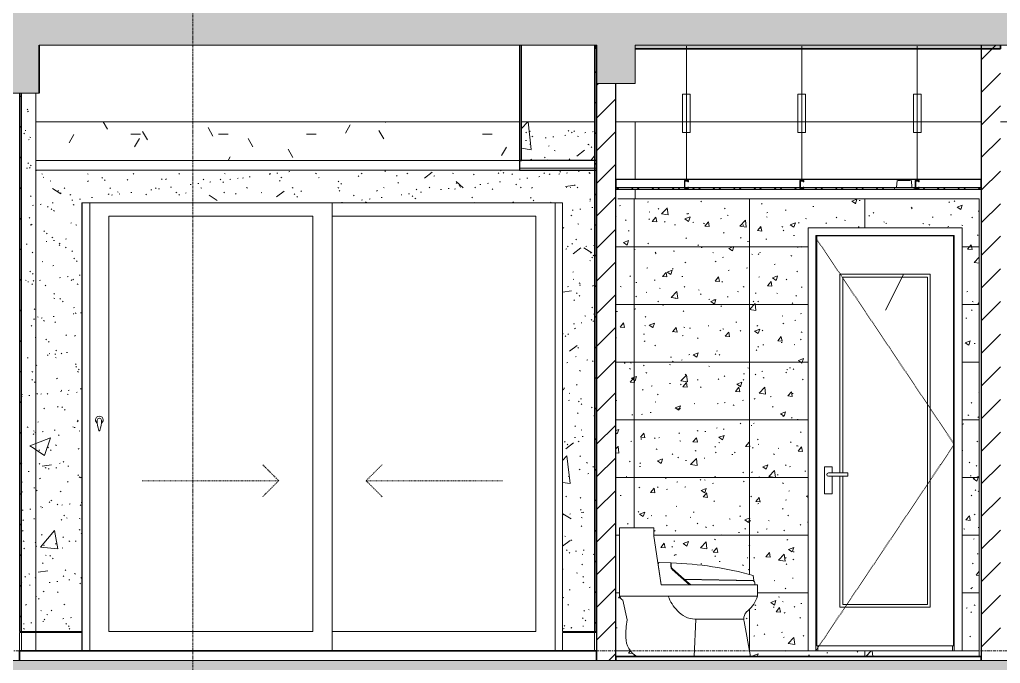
# Model space of a CAD drawing. Header units: millimetres. Extents: x -92143 to -2058, y -8802 to 35300.
# Drawn here: x -25437 to -20337, y 8934 to 12282 of the extents above; entities that cross this region are included whole.
import ezdxf

# ---------------------------------------------------------------- set-up
doc = ezdxf.new("R2010")
doc.units = ezdxf.units.MM
for name, pattern in [('Centre', [31.75, 6.35, -4.7625, 15.875, -4.7625]), ('Dash', [6.35, 3.175, -3.175]), ('Grid Line', [22.225, 12.7, -3.175, 3.175, -3.175])]:
    doc.linetypes.add(name, pattern=pattern)
for name, color, linetype, lineweight in [('0-1', 7, 'Continuous', 5), ('A-CLNG', 13, 'Continuous', 9), ('A-CLNG-1', 250, 'Continuous', 25), ('A-CLNG-2', 7, 'Continuous', 9), ('A-CLNG-PATT-1', 9, 'Continuous', 9), ('A-CLNG-PATT-3', 254, 'Continuous', 18), ('A-DETL-GENF', 92, 'Continuous', 9), ('A-DETL-GENF-1', 7, 'Continuous', 9), ('A-DETL-GENF-HDLN-1', 7, 'Dash', 9), ('A-DETL-GENF-HDLN-2', 1, 'Continuous', 9), ('A-DETL-THIN', 151, 'Continuous', 9), ('A-DOOR', 31, 'Continuous', 9), ('A-DOOR-1', 7, 'Continuous', 9), ('A-DOOR-FRAM', 31, 'Continuous', 9), ('A-DOOR-GLAZ', 31, 'Continuous', 9), ('A-DOOR-HDLN', 31, 'Dash', 18), ('A-FLOR-1', 10, 'Continuous', 35), ('A-FLOR-HRAL', 11, 'Continuous', 9), ('A-FLOR-HRAL-1', 253, 'Continuous', 18), ('A-FLOR-HRAL-2', 9, 'Continuous', 9), ('A-FLOR-LEVL-2', 51, 'Centre', 9), ('A-FLOR-PATT-1', 7, 'Continuous', 9), ('A-WALL-2', 250, 'Continuous', 25), ('A-WALL-PATT-1', 7, 'Continuous', 9), ('A-WALL-PATT-2', 9, 'Continuous', 9), ('E-LITE-EQPM', 33, 'Continuous', 9), ('E-LITE-EQPM-1', 7, 'Continuous', 9), ('I-WALL-1', 250, 'Continuous', 25), ('I-WALL-2', 7, 'Continuous', 9), ('P-SANR-FIXT', 6, 'Continuous', 9), ('P-SANR-FIXT-1', 7, 'Continuous', 9), ('S-BEAM-1', 12, 'Continuous', 5), ('S-BEAM-2', 7, 'Continuous', 9), ('S-BEAM-3', 10, 'Continuous', 35), ('S-COLS-1', 7, 'Continuous', 9), ('S-GRID-1', 1, 'Grid Line', 9)]:
    doc.layers.add(name, color=color, linetype=linetype, lineweight=lineweight)
pattern_1 = [(45, (-51987.05, 14125), (-84.8528, 84.8528), [])]
pattern_2 = [(45, (-51987.05, 14125), (-79.5495, 79.5495), [])]
pattern_3 = [(50, (-51987.05, 14125), (1093.104, -95.634), [114.3, -1257.3]), (355, (-51987, 14125), (-211.457, 1146.34), [91.44, -1005.84]), (100.451, (-51896, 14117), (881.656, 1050.7), [97.14, -1068.54]), (46.184, (-51987, 14429.8), (1626.475, -252.257), [171.45, -1885.95]), (96.636, (-51851.5, 14408.8), (1424.42, 1484.565), [145.71, -1602.81]), (351.184, (-51987, 14429.8), (1424.43, 1484.55), [137.16, -1508.76]), (21, (-51834.65, 14353.6), (909.686, -613.59), [114.3, -1257.3]), (326, (-51834.7, 14353.6), (370.812, 1105.13), [91.44, -1005.84]), (71.451, (-51758.8, 14302.5), (1280.503, 491.528), [97.14, -1068.54]), (37.5, (-51987.05, 14125), (18.5313, 507.3303), [50.292, -943.356, 50.292, -970.788, -1009.65]), (37.5, (-51987.05, 14125), (18.5313, 507.3303), [-2014.728, 50.292, -959.358]), (7.5, (-51987.05, 14125), (400.918, 601.084), [50.292, -531.876, 50.292, -920.496, -384.81]), (7.5, (-51987.05, 14125), (400.918, 601.084), [-1552.956, 50.292, -334.518]), (327.5, (-52326.9, 14125), (813.545, -34.3737), [50.292, -330.708, 50.292, -1138.428, -1577.34]), (327.5, (-52326.9, 14125), (813.545, -34.3737), [-1569.72, 50.292, -1527.048]), (317.5, (-52479.3, 14125), (888.775, 152.56), [50.292, -445.008, 50.292, -739.14, -1120.14]), (317.5, (-52479.3, 14125), (888.775, 152.56), [-1284.732, 50.292, -1069.848])]
pattern_4 = [(37.5, (-51987.05, 14125), (-4.79953, 146.8239), [5.029, -110.795, 5.029, -124.511, -123.825]), (37.5, (-51987.05, 14125), (-4.79953, 146.8239), [-245.364, 5.029, -118.796]), (7.5, (-51987.05, 14125), (134.8574, 215.0472), [5.029, -57.455, 5.029, -99.365, -40.005]), (7.5, (-51987.05, 14125), (134.8574, 215.0472), [-166.878, 5.029, -34.976]), (327.5, (-52080.78, 14125), (237.29776, 0.4316), [5.029, -33.071, 5.029, -132.131, -179.07]), (327.5, (-52080.78, 14125), (237.29776, 0.4316), [-175.26, 5.029, -174.041]), (317.5, (-52080.78, 14125), (229.067, 66.8792), [5.029, -14.021, 5.029, -84.887, -102.87]), (317.5, (-52080.78, 14125), (229.067, 66.8792), [-108.966, 5.029, -97.841])]
pattern_5 = [(63.435, (-51796.6, 14220.2), (-766.75, 2300.24), [952.5, -571.5, 952.5, -571.5, -1211.71]), (63.435, (-51796.6, 14220.2), (-766.75, 2300.24), [-3048, 381, -830.71]), (63.435, (-51844.2, 14267.9), (-766.75, 2300.24), [762, -952.5, 571.5, -571.5, -1402.21]), (63.435, (-51844.2, 14267.9), (-766.75, 2300.24), [-2857.5, 666.75, -735.46]), (63.435, (-51844.2, 14410.8), (-766.75, 2300.24), [571.5, -1143, 381, -571.5, -1592.71]), (63.435, (-51844.2, 14410.8), (-766.75, 2300.24), [-2667, 857.25, -735.46]), (63.435, (-51701.3, 14267.9), (-766.75, 2300.24), [571.5, -1143, 476.25, -2068.96]), (63.435, (-51558.4, 14410.8), (-766.75, 2300.24), [285.75, -1428.75, 190.5, -2354.71]), (63.435, (-51796.6, 14648.9), (-766.75, 2300.24), [190.5, -1428.75, 190.5, -762, -1687.96]), (63.435, (-51796.6, 14648.9), (-766.75, 2300.24), [-2571.75, 476.25, -1211.71]), (63.435, (-50939.3, 14506), (-766.75, 2300.24), [952.5, -1428.75, 1143, -754.51]), (63.435, (-50939.3, 14363.1), (-766.75, 2300.24), [1333.5, -952.5, 1428.75, -564.01]), (63.435, (-50844, 14410.8), (-766.75, 2300.24), [1524, -762, 1143, -830.71]), (63.435, (-50701.2, 14553.6), (-766.75, 2300.24), [952.5, -1333.5, 762, -1211.71]), (63.435, (-50844, 14839.4), (-766.75, 2300.24), [476.25, -1905, 571.5, -1306.96]), (63.435, (-50558.3, 14696.5), (-766.75, 2300.24), [381, -1905, 381, -1592.71])]

# ---------------------------------------------------------------- blocks, each defined once
blk = doc.blocks.new('NCV_TKTC_KET CAU_rvt-1-TKCS_MẶT CẮT E')
at = {"layer": 'A-FLOR-PATT-1'}
h = blk.add_hatch(color=256, dxfattribs=at)
h.paths.add_polyline_path([(-48635.6, 12130), (-48635.6, 12150), (-50536.9, 12150), (-50536.9, 12130), (-48844.9, 12130)])
h.paths.add_polyline_path([(-73236.9, 12130), (-73236.9, 12150), (-75336.9, 12150), (-75336.9, 12130), (-73352.2, 12130)])
h.paths.add_polyline_path([(-20336.9, 12130), (-20336.9, 12150), (-22235.3, 12150), (-22235.3, 12130), (-20484.2, 12130)])
h.paths.add_polyline_path([(-66936.9, 12130), (-65032.3, 12130), (-65032.3, 12150), (-66936.9, 12150)])
h.paths.add_polyline_path([(-22435.3, 12130), (-22435.3, 12150), (-22438.4, 12150), (-22438.4, 12130)])
h.paths.add_polyline_path([(-28536.9, 12130), (-28536.9, 12150), (-30435.3, 12150), (-30435.3, 12130), (-28807.5, 12130)])
h.paths.add_polyline_path([(-58736.9, 12130), (-56833.3, 12130), (-56833.3, 12150), (-58736.9, 12150)])
h.paths.add_polyline_path([(-30635.3, 12130), (-30635.3, 12150), (-30638.4, 12150), (-30638.4, 12130)])
h.paths.add_polyline_path([(-40434.4, 12130), (-40434.4, 12150), (-42336.9, 12150), (-42336.9, 12130), (-40521.7, 12130)])
h.paths.add_polyline_path([(-48435.6, 12130), (-48433.3, 12130), (-48433.3, 12150), (-48435.6, 12150)])
at = {"layer": 'S-BEAM-1'}
blk.add_hatch(color=256, dxfattribs=at).paths.add_polyline_path([(-25335.7, 11900), (-25335.3, 11900), (-25335.7, 12065)])
at = {"layer": 'A-FLOR-1'}
for p, q in [((-22438.4, 12150), (-22438.4, 12130)), ((-20336.9, 12130), (-20336.9, 12150)), ((-22438.4, 12130), (-22435.3, 12130)), ((-22235.3, 12130), (-20336.9, 12130))]:
    blk.add_line(p, q, dxfattribs=at)
at = {"layer": 'S-BEAM-2'}
for p, q in [((-22836.9, 11750), (-25351.9, 11750)), ((-22446.9, 11750), (-22826.9, 11750)), ((-20436.9, 11750), (-22336.9, 11750)), ((-19136.9, 11750), (-20336.9, 11750))]:
    blk.add_line(p, q, dxfattribs=at)
at = {"layer": 'S-BEAM-3'}
for p, q in [((-25335.3, 11900), (-25335.3, 12150)), ((-22436.9, 12150), (-22436.9, 11950))]:
    blk.add_line(p, q, dxfattribs=at)
blk = doc.blocks.new('DOOR_CW_01 CANH MO-PANEL KINH - DIG_02-800x2200-CỬA NHÔM KÍNH-V171-TKCS_MẶT CẮT E')
at = {"layer": 'A-DETL-GENF-HDLN-2'}
h = blk.add_hatch(dxfattribs=at)
h.set_pattern_fill('FP_34', color=256, style=0, pattern_type=2)
h.set_pattern_definition(pattern_5)
h.paths.add_polyline_path([(-21171.5, 9226), (-20701.5, 9226), (-20701.5, 10958), (-21171.5, 10958), (-21171.5, 9924.5), (-21156.5, 9924.5), (-21156.5, 10943), (-20716.5, 10943), (-20716.5, 9241), (-21156.5, 9241), (-21156.5, 9907.5), (-21171.5, 9907.5), (-21171.5, 9241)])
h = blk.add_hatch(dxfattribs=at)
h.set_pattern_fill('FP_34', color=256, style=0, pattern_type=2)
h.set_pattern_definition(pattern_5)
h.paths.add_polyline_path([(-21100.8, 9241), (-20716.5, 9241), (-20716.5, 10943), (-21156.5, 10943), (-21156.5, 9924.5), (-21130.7, 9924.5), (-21130.7, 9907.5), (-21156.5, 9907.5), (-21156.5, 9241)])
at = {"layer": 'A-DETL-GENF-HDLN-1'}
for p, q in [((-20576.5, 10073.5), (-21296.5, 11147)), ((-21296.5, 9000), (-20576.5, 10073.5))]:
    blk.add_line(p, q, dxfattribs=at)
at = {"layer": 'A-DOOR-1'}
for p, q in [((-21296.5, 11160), (-21296.5, 9000)), ((-21296.5, 11160), (-20576.5, 11160)), ((-20581.5, 11158), (-21291.5, 11158)), ((-21291.5, 11158), (-21291.5, 9026)), ((-20581.5, 9026), (-20581.5, 11158)), ((-20576.5, 9000), (-20576.5, 11160)), ((-21171.5, 9924.5), (-21171.5, 10958)), ((-21171.5, 10958), (-20701.5, 10958)), ((-21156.5, 10943), (-21156.5, 9924.5)), ((-20716.5, 10943), (-21156.5, 10943)), ((-20716.5, 9241), (-20716.5, 10943)), ((-20701.5, 10958), (-20701.5, 9226)), ((-21211.8, 9956), (-21251.3, 9956)), ((-21251.3, 9956), (-21251.3, 9816)), ((-21211.8, 9924.5), (-21211.8, 9956)), ((-21156.5, 9924.5), (-21231.5, 9924.5)), ((-21156.5, 9907.5), (-21231.5, 9907.5)), ((-21211.8, 9816), (-21211.8, 9907.5)), ((-21171.5, 9226), (-21171.5, 9907.5)), ((-21156.5, 9924.5), (-21130.7, 9924.5)), ((-21156.5, 9907.5), (-21156.5, 9241)), ((-21130.7, 9907.5), (-21156.5, 9907.5)), ((-21130.7, 9924.5), (-21130.7, 9907.5)), ((-21251.3, 9816), (-21211.8, 9816)), ((-21156.5, 9241), (-20716.5, 9241)), ((-20701.5, 9226), (-21171.5, 9226)), ((-21291.5, 9026), (-20581.5, 9026)), ((-21286.5, 9026), (-21286.5, 9000)), ((-20586.5, 9026), (-20586.5, 9000))]:
    blk.add_line(p, q, dxfattribs=at)
for start, end in [(90, 180), (180, 270)]:
    blk.add_arc((-21231.5, 9916), 8.5, start, end, dxfattribs=at)
blk = doc.blocks.new('TOILET - TOILET-400871-TKCS_MẶT CẮT E')
at = {"layer": 'P-SANR-FIXT-1'}
for p, q in [((-30517.2, 6238.8), (-30338.3, 6238.8)), ((-30517.2, 5884.5), (-30517.2, 6238.8)), ((-30338.3, 6238.8), (-30338.3, 6196.1)), ((-30338.3, 6196.1), (-30301.7, 5942.7)), ((-30317.1, 6048.9), (-30313.7, 6058.1)), ((-30301.7, 5942.7), (-30317.1, 6048.9)), ((-30311.6, 6059.4), (-30250.9, 6057.8)), ((-30248.1, 6040.7), (-30248.1, 6057.1)), ((-30181.1, 5971.6), (-30244.4, 6027.8)), ((-30243, 6022.1), (-30153.7, 5942.7)), ((-29819.2, 5965.3), (-30181.1, 5971.6)), ((-30179, 5970), (-29819.9, 5963.7)), ((-30147, 5942.7), (-30179, 5970)), ((-29822.8, 5991.3), (-29819.2, 5965.3)), ((-30153.7, 5942.7), (-30301.7, 5942.7)), ((-30301.7, 5942.7), (-29800.4, 5942.7)), ((-29813.5, 5942.7), (-30147, 5942.7)), ((-29813.5, 5950.7), (-29813.5, 5942.7)), ((-29800.4, 5942.7), (-29800.4, 5884.5)), ((-30514.1, 5884.5), (-30517.2, 5884.5)), ((-29800.4, 5884.5), (-30517.2, 5884.5)), ((-30477.9, 5760.8), (-30499.7, 5863.3)), ((-30130, 5570), (-30119.8, 5764.9)), ((-30125, 5764.9), (-29871.4, 5764.9)), ((-29869.9, 5751.5), (-29836, 5570))]:
    blk.add_line(p, q, dxfattribs=at)
for centre, radius, start, end in [((-30311.7, 6057.2), 2.2, 88.5161, 155.4839), ((-29006, 6068.4), 1244.9, 180.4858, 181.4436), ((-30226.7, 6039.8), 24, 186.6549, 227.3451), ((-30310.2, 4249.5), 1808.7, 74.3662, 88.0305), ((-30223.8, 6040.7), 24.3, 180, 212), ((-29845.4, 5943), 32.8, 13.4486, 39.0703), ((-30495.4, 5881.7), 18.9, 171.5586, 257), ((-30070.1, 5954.4), 206.2, 199.8317, 225.1361), ((-29944.9, 5924.8), 150, 309.0587, 344.4161), ((-30125, 5881.3), 116.3, 218.8786, 270), ((-29814.7, 5764.2), 56.7, 129.0587, 192.9413), ((-29921.6, 5674.2), 563, 171.1596, 180.5723), ((-30367.9, 5669.8), 116.7, 180.5723, 239.3773)]:
    blk.add_arc(centre, radius, start, end, dxfattribs=at)
blk = doc.blocks.new('LIC_10-ĐÈN LED DOWNLIGHT ÂM TRẦN_ P_6W_ ÁNH SÁNG 4000K - LIC_10-ĐÈN LED DOWNLIGHT ÂM TRẦN_ P_6W_ ÁNH SÁNG 4000K-V4-TKCS_MẶT CẮT E')
at = {"layer": 'E-LITE-EQPM-1'}
for p, q in [((-20887.9, 8009), (-20887.9, 8000)), ((-20791, 8009), (-20882.9, 8009)), ((-20874.4, 8045), (-20877, 8009)), ((-20804.4, 8045), (-20869.4, 8045)), ((-20796.9, 8009), (-20799.4, 8045)), ((-20785.9, 8000), (-20785.9, 8009)), ((-20896.9, 8000), (-20896.9, 7998)), ((-20896.9, 7998), (-20891, 7998)), ((-20776.9, 7998), (-20896.9, 7998)), ((-20893.4, 8000), (-20895.8, 8000)), ((-20876.1, 8000), (-20893.3, 8000)), ((-20782.9, 8000), (-20891, 8000)), ((-20882, 8000), (-20885.5, 8000)), ((-20881.9, 8002), (-20881.9, 8000)), ((-20878.6, 8000), (-20881.1, 8000)), ((-20800.3, 8000), (-20873.6, 8000)), ((-20853.3, 8000), (-20860.6, 8000)), ((-20813.3, 8000), (-20820.5, 8000)), ((-20780.5, 8000), (-20797.7, 8000)), ((-20792.7, 8000), (-20795.3, 8000)), ((-20791.9, 8000), (-20791.9, 8002)), ((-20788.4, 8000), (-20791.6, 8000)), ((-20782.9, 7998), (-20776.9, 7998)), ((-20778.1, 8000), (-20780.5, 8000)), ((-20776.9, 7998), (-20776.9, 8000))]:
    blk.add_line(p, q, dxfattribs=at)
blk = doc.blocks.new('Railing - Railing-915909-TKCS_MẶT CẮT E')
at = {"layer": 'A-FLOR-HRAL-1'}
for p, q in [((-25426.9, 5695), (-25436.9, 5695)), ((-25436.9, 5695), (-25436.9, 5600)), ((-25426.9, 5600), (-25426.9, 5695)), ((-25436.9, 5600), (-25426.9, 5600))]:
    blk.add_line(p, q, dxfattribs=at)
at = {"layer": 'A-FLOR-HRAL-2'}
for p, q in [((-25426.9, 5695), (-25351.9, 5695)), ((-25351.9, 5695), (-25113.5, 5695)), ((-25351.9, 5695), (-25351.9, 5600)), ((-25113.5, 5695), (-25113.5, 5600))]:
    blk.add_line(p, q, dxfattribs=at)
blk = doc.blocks.new('Railing - Railing-915901-TKCS_MẶT CẮT E')
at = {"layer": 'A-FLOR-HRAL-1'}
for p, q in [((-22436.9, 5695), (-22446.9, 5695)), ((-22446.9, 5695), (-22446.9, 5600)), ((-22436.9, 5600), (-22436.9, 5695)), ((-22446.9, 5600), (-22436.9, 5600))]:
    blk.add_line(p, q, dxfattribs=at)
blk = doc.blocks.new('Railing - Railing-915903-TKCS_MẶT CẮT E')
at = {"layer": 'A-FLOR-HRAL-2'}
for p, q in [((-22613.5, 5600), (-22613.5, 5695)), ((-22613.5, 5695), (-22446.9, 5695))]:
    blk.add_line(p, q, dxfattribs=at)
blk = doc.blocks.new('CL_01-VÁCH DỰNG THẠCH CAO CĂN HỘ LOẠI 1-5D12 - CL_01-VÁCH DỰNG THẠCH CAO CĂN HỘ LOẠI 1A-5-V181-TKCS_MẶT CẮT E')
at = {"layer": 'A-CLNG-PATT-3'}
h = blk.add_hatch(dxfattribs=at)
h.set_pattern_fill('FP_2', color=256, style=0, pattern_type=2)
h.set_pattern_definition([(0, (-51987.05, 14125), (609.6, 152.4), [50.292, -406.908, 50.292, -406.908, -2438.4]), (0, (-51987.05, 14125), (609.6, 152.4), [-914.4, 50.292, -864.108, 50.292, -406.908, -1066.8]), (0, (-51987.05, 14125), (609.6, 152.4), [-2286, 50.292, -254.508, 50.292, -711.708]), (120, (-51758.45, 14201.2), (-436.7823, 451.7291), [50.292, -406.908, 50.292, -2845.308]), (120, (-51758.45, 14201.2), (-436.7823, 451.7291), [-507.492, -406.908, 50.292, -864.108, -1524]), (120, (-51758.45, 14201.2), (-436.7823, 451.7291), [-1828.8, 50.292, -406.908, 50.292, -1016.508]), (120, (-51758.45, 14201.2), (-436.7823, 451.7291), [-2336.292, -254.508, 50.292, -711.708]), (240, (-51682.25, 14506), (-172.8177, -604.1291), [50.292, -406.908, 50.292, -406.908, -2438.4]), (240, (-51682.25, 14506), (-172.8177, -604.1291), [-914.4, 50.292, -864.108, 50.292, -406.908, -1066.8]), (240, (-51682.25, 14506), (-172.8177, -604.1291), [-2286, 50.292, -254.508, 50.292, -711.708])])
h.paths.add_polyline_path([(-22836.9, 11550), (-22836.9, 11750), (-25351.9, 11750), (-25351.9, 11550), (-22950.4, 11550)])
at = {"layer": 'A-CLNG-1'}
for p, q in [((-22836.9, 12150), (-22836.9, 11550)), ((-22826.9, 11550), (-22826.9, 12150)), ((-22836.9, 11550), (-22826.9, 11550))]:
    blk.add_line(p, q, dxfattribs=at)
at = {"layer": 'A-CLNG-2'}
blk.add_line((-22836.9, 11550), (-25351.9, 11550), dxfattribs=at)
blk = doc.blocks.new('NCV_TKTC_TANG 3 - 4_rvt-2-TKCS_MẶT CẮT E')
at = {"layer": 'A-CLNG-PATT-1'}
h = blk.add_hatch(dxfattribs=at)
h.set_pattern_fill('FP_4', color=256, style=0, pattern_type=2)
h.set_pattern_definition([(45, (-51987.05, 14125), (-53.033, 53.033), []), (135, (-51987.05, 14125), (-53.033, -53.033), [])])
h.paths.add_polyline_path([(-20484.2, 11400), (-20436.9, 11400), (-20436.9, 11410), (-20759.4, 11409), (-20759.4, 11405), (-20779.4, 11405), (-20779.4, 11410), (-20790.5, 11409), (-20790.5, 11400), (-20759.4, 11400)])
h.paths.add_polyline_path([(-22336.9, 11400), (-20883.4, 11400), (-20882.9, 11409), (-21359.4, 11407.5), (-21359.4, 11405), (-21379.4, 11405), (-21379.4, 11410), (-21959.4, 11410), (-21959.4, 11405), (-21979.4, 11405), (-21979.4, 11410), (-22336.9, 11410)])
h.paths.add_polyline_path([(-21376.9, 11407.5), (-21361.9, 11407.5), (-21361.9, 11410), (-21376.9, 11410)])
h.paths.add_polyline_path([(-20761.9, 11407.5), (-20761.9, 11410), (-20776.9, 11409), (-20776.9, 11407.5)])
h.paths.add_polyline_path([(-21976.9, 11407.5), (-21961.9, 11407.5), (-21961.9, 11410), (-21976.9, 11410)])
at = {"layer": 'A-WALL-PATT-1'}
h = blk.add_hatch(dxfattribs=at)
h.set_pattern_fill('FP_5', color=256, style=0, pattern_type=2)
h.set_pattern_definition(pattern_2)
h.paths.add_polyline_path([(-22446.9, 9100), (-22436.9, 9100), (-22436.9, 12150), (-22446.9, 12150), (-22446.9, 9630.1)])
h = blk.add_hatch(dxfattribs=at)
h.set_pattern_fill('FP_5', color=256, style=0, pattern_type=2)
h.set_pattern_definition(pattern_2)
h.paths.add_polyline_path([(-25436.9, 9100), (-25426.9, 9100), (-25426.9, 11900), (-25436.9, 11900), (-25436.9, 9630.1)])
at = {"layer": 'A-WALL-PATT-2'}
h = blk.add_hatch(dxfattribs=at)
h.set_pattern_fill('FP_1', color=256, style=0, pattern_type=2)
h.set_pattern_definition(pattern_1)
h.paths.add_polyline_path([(-20436.9, 8950), (-20336.9, 8950), (-20336.9, 12150), (-20436.9, 12150), (-20436.9, 9021.3)])
h = blk.add_hatch(dxfattribs=at)
h.set_pattern_fill('FP_1', color=256, style=0, pattern_type=2)
h.set_pattern_definition(pattern_1)
h.paths.add_polyline_path([(-22435.3, 8950), (-22336.9, 8950), (-22336.9, 11950), (-22435.3, 11950), (-22436.9, 8950)])
h = blk.add_hatch(dxfattribs=at)
h.set_pattern_fill('FP_7', color=256, style=0, pattern_type=2)
h.set_pattern_definition(pattern_3)
h.paths.add_polyline_path([(-25416.5, 9100), (-25361.9, 9100), (-25361.9, 11900), (-25426.9, 11900), (-25426.9, 9100)])
h = blk.add_hatch(dxfattribs=at)
h.set_pattern_fill('FP_6', color=256, style=0, pattern_type=2)
h.set_pattern_definition(pattern_4)
h.paths.add_polyline_path([(-25416.5, 9100), (-25361.9, 9100), (-25361.9, 11900), (-25426.9, 11900), (-25426.9, 9100)])
h = blk.add_hatch(dxfattribs=at)
h.set_pattern_fill('FP_7', color=256, style=0, pattern_type=2)
h.set_pattern_definition(pattern_3)
h.paths.add_polyline_path([(-25351.9, 9100), (-25351.9, 11900), (-25361.9, 11900), (-25361.9, 9100)])
h = blk.add_hatch(dxfattribs=at)
h.set_pattern_fill('FP_6', color=256, style=0, pattern_type=2)
h.set_pattern_definition(pattern_4)
h.paths.add_polyline_path([(-25351.9, 9100), (-25351.9, 11900), (-25361.9, 11900), (-25361.9, 9100)])
h = blk.add_hatch(dxfattribs=at)
h.set_pattern_fill('FP_7', color=256, style=0, pattern_type=2)
h.set_pattern_definition(pattern_3)
h.paths.add_polyline_path([(-25113.5, 9100), (-25113.5, 11330), (-22613.5, 11330), (-22613.5, 9100), (-22446.9, 9100), (-22446.9, 11500), (-25351.9, 11500), (-25351.9, 9100)])
h.paths.add_polyline_path([(-22826.9, 11550), (-22446.9, 11550), (-22446.9, 11750), (-22826.9, 11750)])
h = blk.add_hatch(dxfattribs=at)
h.set_pattern_fill('FP_6', color=256, style=0, pattern_type=2)
h.set_pattern_definition(pattern_4)
h.paths.add_polyline_path([(-25113.5, 9100), (-25113.5, 11330), (-22613.5, 11330), (-22613.5, 9100), (-22446.9, 9100), (-22446.9, 11500), (-25351.9, 11500), (-25351.9, 9100)])
h.paths.add_polyline_path([(-22826.9, 11550), (-22446.9, 11550), (-22446.9, 11750), (-22826.9, 11750)])
h = blk.add_hatch(dxfattribs=at)
h.set_pattern_fill('FP_10', color=256, style=0, pattern_type=2)
h.set_pattern_definition([(50, (-51987.05, 14125), (273.276, -23.909), [28.575, -314.325]), (355, (-51987.05, 14125), (-52.8646, 286.585), [22.86, -251.46]), (100.451, (-51964.28, 14123), (220.4138, 262.6745), [24.285, -267.135]), (46.184, (-51987.05, 14201.2), (406.6187, -63.0646), [42.863, -471.488]), (96.636, (-51953.17, 14195.94), (356.104, 371.1414), [36.428, -400.703]), (351.184, (-51987.05, 14201.2), (356.1075, 371.138), [34.29, -377.19]), (21, (-51948.95, 14182.15), (227.4212, -153.3982), [28.575, -314.325]), (326, (-51948.95, 14182.15), (92.7027, 276.2822), [22.86, -251.46]), (71.451, (-51930, 14169.37), (320.1254, 122.8816), [24.285, -267.135]), (37.5, (-51987.05, 14125), (4.63248, 126.8326), [5.029, -243.383, 5.029, -250.241, -252.413]), (37.5, (-51987.05, 14125), (4.63248, 126.8326), [-503.682, 5.029, -247.383]), (7.5, (-51987.05, 14125), (100.22916, 150.2711), [5.029, -140.513, 5.029, -237.668, -96.203]), (7.5, (-51987.05, 14125), (100.22916, 150.2711), [-388.239, 5.029, -91.173]), (327.5, (-52072.01, 14125), (203.38684, -8.5935), [5.029, -90.221, 5.029, -292.151, -394.335]), (327.5, (-52072.01, 14125), (203.38684, -8.5935), [-392.43, 5.029, -389.306]), (317.5, (-52110.11, 14125), (222.1944, 38.1398), [5.029, -118.796, 5.029, -192.329, -280.035]), (317.5, (-52110.11, 14125), (222.1944, 38.1398), [-321.183, 5.029, -275.006])])
h.paths.add_polyline_path([(-22336.9, 8970), (-22226.9, 8970), (-22238.8, 8977.1), (-22257.8, 8995.4), (-22273.6, 9021.3), (-22281.3, 9042.4), (-22284.5, 9068.6), (-22283.1, 9114.8), (-22277.9, 9160.8), (-22299.7, 9263.3), (-22307.9, 9267.6), (-22313.2, 9275.2), (-22314.1, 9284.5), (-22317.2, 9284.5), (-22317.2, 9638.8), (-22138.3, 9638.8), (-22138.3, 9596.1), (-22117.1, 9448.9), (-22111.6, 9459.4), (-22050.9, 9457.8), (-22049.2, 9431.5), (-22043, 9422.1), (-21953.7, 9342.7), (-21947, 9342.7), (-21979, 9370), (-21619.2, 9362.5), (-21613.5, 9350.7), (-21613.5, 9342.7), (-21600.4, 9342.7), (-21600.4, 9284.5), (-21613.5, 9253), (-21633.3, 9225.4), (-21659.2, 9199.3), (-21665.9, 9188.5), (-21670, 9176.6), (-21671.4, 9164.1), (-21669.9, 9151.5), (-21636, 8970), (-20446.9, 8970), (-20446.9, 11350), (-22336.9, 11350), (-22336.9, 9021.3)])
h.paths.add_polyline_path([(-21336.5, 9000), (-21336.5, 11200), (-20536.5, 11200), (-20536.5, 9000), (-21100.8, 9000)])
h.paths.add_polyline_path([(-21619.2, 9365.3), (-21981.1, 9371.6), (-22045.2, 9430.4), (-22048.1, 9446.9), (-22046.7, 9457), (-21904.7, 9446.5), (-21762.7, 9424.5), (-21622.8, 9391.3), (-21619.9, 9370.8)])
h = blk.add_hatch(dxfattribs=at)
h.set_pattern_fill('FP_64', color=256, style=0, pattern_type=2)
h.set_pattern_definition([(0, (-20441.94, 9000), (0, 300), []), (90, (-20441.94, 9000), (-600, 4e-14), [])])
h.paths.add_polyline_path([(-22336.9, 8970), (-22226.9, 8970), (-22238.8, 8977.1), (-22257.8, 8995.4), (-22273.6, 9021.3), (-22281.3, 9042.4), (-22284.5, 9068.6), (-22283.1, 9114.8), (-22277.9, 9160.8), (-22299.7, 9263.3), (-22307.9, 9267.6), (-22313.2, 9275.2), (-22314.1, 9284.5), (-22317.2, 9284.5), (-22317.2, 9638.8), (-22138.3, 9638.8), (-22138.3, 9596.1), (-22117.1, 9448.9), (-22111.6, 9459.4), (-22050.9, 9457.8), (-22049.2, 9431.5), (-22043, 9422.1), (-21953.7, 9342.7), (-21947, 9342.7), (-21979, 9370), (-21619.2, 9362.5), (-21613.5, 9350.7), (-21613.5, 9342.7), (-21600.4, 9342.7), (-21600.4, 9284.5), (-21613.5, 9253), (-21633.3, 9225.4), (-21659.2, 9199.3), (-21665.9, 9188.5), (-21670, 9176.6), (-21671.4, 9164.1), (-21669.9, 9151.5), (-21636, 8970), (-20446.9, 8970), (-20446.9, 11350), (-22336.9, 11350), (-22336.9, 9021.3)])
h.paths.add_polyline_path([(-21336.5, 9000), (-21336.5, 11200), (-20536.5, 11200), (-20536.5, 9000), (-21100.8, 9000)])
h.paths.add_polyline_path([(-21619.2, 9365.3), (-21981.1, 9371.6), (-22045.2, 9430.4), (-22048.1, 9446.9), (-22046.7, 9457), (-21904.7, 9446.5), (-21762.7, 9424.5), (-21622.8, 9391.3), (-21619.9, 9370.8)])
at = {"layer": 'A-CLNG-1'}
for p, q in [((-22436.9, 11550), (-22836.9, 11550)), ((-22836.9, 11550), (-22836.9, 11500)), ((-22436.9, 11500), (-22436.9, 11550)), ((-22836.9, 11500), (-22436.9, 11500)), ((-20436.9, 11450), (-22336.9, 11450)), ((-22336.9, 11450), (-22336.9, 11400)), ((-20436.9, 11400), (-20436.9, 11450)), ((-22336.9, 11400), (-20891, 11400)), ((-20782.9, 11400), (-20436.9, 11400))]:
    blk.add_line(p, q, dxfattribs=at)
at = {"layer": 'A-CLNG-2'}
for p, q in [((-25351.9, 11550), (-22836.9, 11550)), ((-22836.9, 11500), (-25351.9, 11500)), ((-22436.9, 11510), (-22836.9, 11510)), ((-21979.1, 11410), (-22336.9, 11410)), ((-21960.1, 11410), (-21976.9, 11410)), ((-21379.1, 11410), (-21959.4, 11410)), ((-21360.1, 11410), (-21376.9, 11410)), ((-20871.5, 11410), (-21359.4, 11410)), ((-20779.1, 11410), (-20802.3, 11410)), ((-20760.1, 11410), (-20776.9, 11410)), ((-20436.9, 11410), (-20759.4, 11410))]:
    blk.add_line(p, q, dxfattribs=at)
at = {"layer": 'A-FLOR-1'}
for p, q in [((-22436.9, 9000), (-25436.9, 9000)), ((-25436.9, 9000), (-25436.9, 8950)), ((-22436.9, 8950), (-22436.9, 9000)), ((-20436.9, 8970), (-22336.9, 8970)), ((-22336.9, 8970), (-22336.9, 8950)), ((-20436.9, 8950), (-20436.9, 8970))]:
    blk.add_line(p, q, dxfattribs=at)
at = {"layer": 'A-WALL-2'}
for p, q in [((-22436.9, 12150), (-22436.9, 8950)), ((-20436.9, 12150), (-20436.9, 8950)), ((-22336.9, 8950), (-22336.9, 11950))]:
    blk.add_line(p, q, dxfattribs=at)
at = {"layer": 'I-WALL-1'}
for p, q in [((-22446.9, 12150), (-22446.9, 9100)), ((-22436.9, 9100), (-22436.9, 12150)), ((-25436.9, 11900), (-25436.9, 9100)), ((-25426.9, 9100), (-25426.9, 11900)), ((-25436.9, 9100), (-25426.9, 9100)), ((-22446.9, 9100), (-22436.9, 9100))]:
    blk.add_line(p, q, dxfattribs=at)
at = {"layer": 'I-WALL-2'}
for p, q in [((-25351.9, 11900), (-25351.9, 9100)), ((-25113.5, 9100), (-25113.5, 11330)), ((-25113.5, 11330), (-22613.5, 11330)), ((-22613.5, 11330), (-22613.5, 9100)), ((-20446.9, 11350), (-22326.9, 11350)), ((-20446.9, 8970), (-20446.9, 11350)), ((-21336.5, 9000), (-21336.5, 11200)), ((-21336.5, 11200), (-20536.5, 11200)), ((-20536.5, 11200), (-20536.5, 9000)), ((-25426.9, 9100), (-25361.9, 9100)), ((-25351.9, 9100), (-25361.9, 9100)), ((-25351.9, 9100), (-25113.5, 9100)), ((-22613.5, 9100), (-22446.9, 9100)), ((-20536.5, 9000), (-21336.5, 9000))]:
    blk.add_line(p, q, dxfattribs=at)
at = {"layer": 'S-COLS-1'}
for p, q in [((-22236.9, 11750), (-22236.9, 11450)), ((-22236.9, 11400), (-22236.9, 11350))]:
    blk.add_line(p, q, dxfattribs=at)
at = {"layer": 'A-CLNG'}
blk.add_blockref('CL_01-VÁCH DỰNG THẠCH CAO CĂN HỘ LOẠI 1-5D12 - CL_01-VÁCH DỰNG THẠCH CAO CĂN HỘ LOẠI 1A-5-V181-TKCS_MẶT CẮT E', (0, 0), dxfattribs=at)
at = {"layer": 'A-DOOR'}
blk.add_blockref('DOOR_CW_01 CANH MO-PANEL KINH - DIG_02-800x2200-CỬA NHÔM KÍNH-V171-TKCS_MẶT CẮT E', (0, 0), dxfattribs=at)
at = {"layer": 'A-FLOR-HRAL'}
for name in ['Railing - Railing-915909-TKCS_MẶT CẮT E', 'Railing - Railing-915903-TKCS_MẶT CẮT E', 'Railing - Railing-915901-TKCS_MẶT CẮT E']:
    blk.add_blockref(name, (0, 3400), dxfattribs=at)
at = {"layer": 'E-LITE-EQPM'}
blk.add_blockref('LIC_10-ĐÈN LED DOWNLIGHT ÂM TRẦN_ P_6W_ ÁNH SÁNG 4000K - LIC_10-ĐÈN LED DOWNLIGHT ÂM TRẦN_ P_6W_ ÁNH SÁNG 4000K-V4-TKCS_MẶT CẮT E', (0, 3400), dxfattribs=at)
at = {"layer": 'P-SANR-FIXT'}
blk.add_blockref('TOILET - TOILET-400871-TKCS_MẶT CẮT E', (8200, 3400), dxfattribs=at)
blk = doc.blocks.new('DEG_02-DEG_03 - DEG_02-2500x2400mm-CỬA ĐI 02 CÁNH TRƯỢT-V79-TKCS_MẶT CẮT E')
at = {"layer": 'A-DOOR'}
for p, q in [((-38760.3, 5600), (-38760.3, 7930)), ((-39920.3, 5700), (-39920.3, 7860)), ((-39920.3, 7860), (-38860.3, 7860)), ((-38860.3, 7860), (-38860.3, 5700)), ((-38860.3, 5700), (-39920.3, 5700))]:
    blk.add_line(p, q, dxfattribs=at)
at = {"layer": 'A-DOOR', "flags": 128}
blk.add_lwpolyline([(-39968.8, 6808.7), (-39968.8, 6808.7), (-39968.8, 6808.7), (-39968.8, 6808.7), (-39968.8, 6808.7), (-39968.9, 6808.7), (-39968.9, 6808.7), (-39968.9, 6808.7), (-39968.9, 6808.7), (-39968.9, 6808.7), (-39969, 6808.7), (-39969, 6808.7), (-39969, 6808.7), (-39969, 6808.7), (-39969.1, 6808.7), (-39969.1, 6808.7), (-39969.1, 6808.7), (-39969.2, 6808.7), (-39969.2, 6808.7), (-39969.3, 6808.7), (-39969.3, 6808.7), (-39969.4, 6808.7), (-39969.4, 6808.7), (-39969.5, 6808.7), (-39969.5, 6808.7), (-39969.6, 6808.7), (-39969.6, 6808.7), (-39969.7, 6808.7), (-39969.7, 6808.7), (-39969.8, 6808.7), (-39969.8, 6808.7), (-39969.9, 6808.7), (-39969.9, 6808.7), (-39970, 6808.7), (-39970.1, 6808.7), (-39970.1, 6808.7), (-39970.2, 6808.7), (-39970.2, 6808.7), (-39970.3, 6808.7), (-39970.4, 6808.7), (-39970.4, 6808.7), (-39970.5, 6808.7), (-39970.5, 6808.7), (-39970.6, 6808.7), (-39970.7, 6808.7), (-39970.7, 6808.7), (-39970.8, 6808.7), (-39970.8, 6808.7), (-39970.9, 6808.7), (-39970.9, 6808.7), (-39971, 6808.7), (-39971, 6808.7), (-39971.1, 6808.7), (-39971.1, 6808.7), (-39971.2, 6808.7), (-39971.2, 6808.7), (-39971.3, 6808.7), (-39971.3, 6808.7), (-39971.4, 6808.7), (-39971.4, 6808.7), (-39971.5, 6808.7), (-39971.5, 6808.7), (-39971.5, 6808.7), (-39971.6, 6808.7), (-39971.6, 6808.7), (-39971.6, 6808.7), (-39971.7, 6808.7), (-39971.7, 6808.7), (-39971.7, 6808.7), (-39971.7, 6808.7), (-39971.7, 6808.7), (-39971.8, 6808.7), (-39971.8, 6808.7), (-39971.8, 6808.7), (-39971.8, 6808.7), (-39971.8, 6808.7), (-39971.8, 6808.7)], dxfattribs=at)
at = {"layer": 'A-DOOR'}
for centre, radius, start, end in [((-39970.3, 6800), 20, 0, 180), ((-39970.3, 6800), 20, 180, 240), ((-39971.8, 6799.2), 9.45, 90, 180), ((-39816.5, 6799.2), 164.8, 180, 199.134), ((-39968.8, 6799.2), 9.45, 0, 90), ((-40124.1, 6799.2), 164.8, 340.866, 0), ((-39970.3, 6800), 20, 300, 0), ((-39969.9, 6746), 2.34, 199.134, 261.031), ((-39970.7, 6746), 2.34, 278.969, 340.866)]:
    blk.add_arc(centre, radius, start, end, dxfattribs=at)
at = {"layer": 'A-DOOR-FRAM'}
for p, q in [((-40060.3, 7930), (-40060.3, 5600)), ((-40020.3, 5600), (-40020.3, 7930)), ((-37600.3, 5600), (-37600.3, 7930)), ((-37560.3, 5695), (-37560.3, 5700))]:
    blk.add_line(p, q, dxfattribs=at)
at = {"layer": 'A-DOOR-GLAZ'}
for p, q in [((-37700.3, 7860), (-38760.3, 7860)), ((-37700.3, 5700), (-37700.3, 7860)), ((-38760.3, 5700), (-37700.3, 5700))]:
    blk.add_line(p, q, dxfattribs=at)
at = {"layer": 'A-DOOR-HDLN'}
for p, q in [((-39037.6, 6484.2), (-39122.4, 6569.1)), ((-38583.1, 6484.2), (-38498.2, 6569.1)), ((-39747.6, 6484.2), (-39037.6, 6484.2)), ((-39037.6, 6484.2), (-39122.4, 6399.4)), ((-38583.1, 6484.2), (-38498.2, 6399.4)), ((-37873.1, 6484.2), (-38583.1, 6484.2))]:
    blk.add_line(p, q, dxfattribs=at)
blk = doc.blocks.new('Repeating Detail - THANH TREO TRẦN 700-V208-TKCS_MẶT CẮT E')
at = {"layer": 'A-DETL-GENF'}
for points in [[(-66377.4, 28405), (-66357.4, 28405), (-66357.4, 28411), (-66359.9, 28407.5), (-66374.9, 28407.5), (-66374.9, 28442.5), (-66359.9, 28442.5), (-66357.4, 28439), (-66357.4, 28445), (-66377.4, 28445)], [(-65777.4, 28405), (-65757.4, 28405), (-65757.4, 28411), (-65759.9, 28407.5), (-65774.9, 28407.5), (-65774.9, 28442.5), (-65759.9, 28442.5), (-65757.4, 28439), (-65757.4, 28445), (-65777.4, 28445)], [(-65177.4, 28405), (-65157.4, 28405), (-65157.4, 28411), (-65159.9, 28407.5), (-65174.9, 28407.5), (-65174.9, 28442.5), (-65159.9, 28442.5), (-65157.4, 28439), (-65157.4, 28445), (-65177.4, 28445)]]:
    blk.add_hatch(color=256, dxfattribs=at).paths.add_polyline_path(points)
for p, q in [((-66367.4, 28445), (-66367.4, 29145)), ((-65767.4, 28445), (-65767.4, 29145)), ((-65167.4, 28445), (-65167.4, 29145)), ((-66387.4, 28895), (-66347.4, 28895)), ((-66387.4, 28695), (-66387.4, 28895)), ((-66347.4, 28895), (-66347.4, 28695)), ((-65787.4, 28895), (-65747.4, 28895)), ((-65787.4, 28695), (-65787.4, 28895)), ((-65747.4, 28895), (-65747.4, 28695)), ((-65187.4, 28895), (-65147.4, 28895)), ((-65187.4, 28695), (-65187.4, 28895)), ((-65147.4, 28895), (-65147.4, 28695)), ((-66347.4, 28695), (-66387.4, 28695)), ((-65747.4, 28695), (-65787.4, 28695)), ((-65147.4, 28695), (-65187.4, 28695)), ((-66357.4, 28445), (-66377.4, 28445)), ((-66377.4, 28445), (-66377.4, 28405)), ((-66357.4, 28445), (-66377.4, 28445)), ((-66377.4, 28445), (-66377.4, 28405)), ((-66374.9, 28442.5), (-66359.9, 28442.5)), ((-66374.9, 28407.5), (-66374.9, 28442.5)), ((-66374.9, 28407.5), (-66374.9, 28442.5)), ((-66374.9, 28442.5), (-66359.9, 28442.5)), ((-66359.9, 28407.5), (-66374.9, 28407.5)), ((-66359.9, 28407.5), (-66374.9, 28407.5)), ((-66359.9, 28442.5), (-66359.9, 28439)), ((-66359.9, 28442.5), (-66359.9, 28439)), ((-66359.9, 28439), (-66357.4, 28439)), ((-66359.9, 28439), (-66357.4, 28439)), ((-66357.4, 28411), (-66359.9, 28411)), ((-66359.9, 28411), (-66359.9, 28407.5)), ((-66357.4, 28411), (-66359.9, 28411)), ((-66359.9, 28411), (-66359.9, 28407.5)), ((-66357.4, 28439), (-66357.4, 28445)), ((-66357.4, 28439), (-66357.4, 28445)), ((-66357.4, 28405), (-66357.4, 28411)), ((-66357.4, 28405), (-66357.4, 28411)), ((-65757.4, 28445), (-65777.4, 28445)), ((-65777.4, 28445), (-65777.4, 28405)), ((-65757.4, 28445), (-65777.4, 28445)), ((-65777.4, 28445), (-65777.4, 28405)), ((-65774.9, 28442.5), (-65759.9, 28442.5)), ((-65774.9, 28407.5), (-65774.9, 28442.5)), ((-65774.9, 28407.5), (-65774.9, 28442.5)), ((-65774.9, 28442.5), (-65759.9, 28442.5)), ((-65759.9, 28407.5), (-65774.9, 28407.5)), ((-65759.9, 28407.5), (-65774.9, 28407.5)), ((-65759.9, 28442.5), (-65759.9, 28439)), ((-65759.9, 28442.5), (-65759.9, 28439)), ((-65759.9, 28439), (-65757.4, 28439)), ((-65759.9, 28439), (-65757.4, 28439)), ((-65757.4, 28411), (-65759.9, 28411)), ((-65759.9, 28411), (-65759.9, 28407.5)), ((-65757.4, 28411), (-65759.9, 28411)), ((-65759.9, 28411), (-65759.9, 28407.5)), ((-65757.4, 28439), (-65757.4, 28445)), ((-65757.4, 28439), (-65757.4, 28445)), ((-65757.4, 28405), (-65757.4, 28411)), ((-65757.4, 28405), (-65757.4, 28411)), ((-65157.4, 28445), (-65177.4, 28445)), ((-65177.4, 28445), (-65177.4, 28405)), ((-65157.4, 28445), (-65177.4, 28445)), ((-65177.4, 28445), (-65177.4, 28405)), ((-65174.9, 28442.5), (-65159.9, 28442.5)), ((-65174.9, 28407.5), (-65174.9, 28442.5)), ((-65174.9, 28407.5), (-65174.9, 28442.5)), ((-65174.9, 28442.5), (-65159.9, 28442.5)), ((-65159.9, 28407.5), (-65174.9, 28407.5)), ((-65159.9, 28407.5), (-65174.9, 28407.5)), ((-65159.9, 28442.5), (-65159.9, 28439)), ((-65159.9, 28442.5), (-65159.9, 28439)), ((-65159.9, 28439), (-65157.4, 28439)), ((-65159.9, 28439), (-65157.4, 28439)), ((-65157.4, 28411), (-65159.9, 28411)), ((-65159.9, 28411), (-65159.9, 28407.5)), ((-65157.4, 28411), (-65159.9, 28411)), ((-65159.9, 28411), (-65159.9, 28407.5)), ((-65157.4, 28439), (-65157.4, 28445)), ((-65157.4, 28439), (-65157.4, 28445)), ((-65157.4, 28405), (-65157.4, 28411)), ((-65157.4, 28405), (-65157.4, 28411)), ((-66377.4, 28405), (-66357.4, 28405)), ((-66377.4, 28405), (-66357.4, 28405)), ((-65777.4, 28405), (-65757.4, 28405)), ((-65777.4, 28405), (-65757.4, 28405)), ((-65177.4, 28405), (-65157.4, 28405)), ((-65177.4, 28405), (-65157.4, 28405))]:
    blk.add_line(p, q, dxfattribs=at)

msp = doc.modelspace()

# ---------------------------------------------------------------- hatches: boundary and pattern name
at = {"layer": 'A-DETL-GENF-1'}
for points in [[(-17236.9, 11750), (-17236.9, 12350), (-78233.3, 12350), (-78233.3, 11750), (-77935.7, 11750), (-77935.7, 12150), (-73233.6, 12150), (-73233.6, 11950), (-73033.3, 11950), (-73033.3, 12150), (-70108.5, 12150), (-70108.5, 11900), (-69708.5, 11900), (-69708.5, 12150), (-65032.3, 12150), (-65032.3, 11950), (-64832.3, 11950), (-64832.3, 12150), (-61933.6, 12150), (-61933.6, 11900), (-61533.6, 11900), (-61533.6, 12150), (-56833.3, 12150), (-56833.3, 11950), (-56633.3, 11950), (-56633.3, 12150), (-53733.2, 12150), (-53733.2, 11900), (-53333.2, 11900), (-53333.2, 12150), (-48635.6, 12150), (-48635.6, 11950), (-48435.6, 11950), (-48435.6, 12150), (-45535.3, 12150), (-45535.3, 11900), (-45134.4, 11900), (-45134.4, 12150), (-40434.4, 12150), (-40434.4, 11950), (-40234.4, 11950), (-40234.4, 12150), (-37436.9, 12150), (-37436.9, 11900), (-37037.4, 11900), (-37037.4, 12150), (-33860.3, 12150), (-33860.3, 11900), (-33436.9, 11900), (-33436.9, 12150), (-30635.3, 12150), (-30635.3, 11950), (-30435.3, 11950), (-30435.3, 12150), (-25735.7, 12150), (-25735.7, 11900), (-25335.7, 11900), (-25335.7, 12150), (-22435.3, 12150), (-22435.3, 11950), (-22235.3, 11950), (-22235.3, 12150), (-17535.3, 12150), (-17535.3, 11750)], [(-77935.7, 8350), (-77935.7, 8750), (-73233.6, 8750), (-73233.6, 8550), (-73033.3, 8550), (-73033.3, 8750), (-70108.5, 8750), (-70108.5, 8500), (-69708.5, 8500), (-69708.5, 8750), (-65032.3, 8750), (-65032.3, 8550), (-64832.3, 8550), (-64832.3, 8750), (-61933.6, 8750), (-61933.6, 8500), (-61533.6, 8500), (-61533.6, 8750), (-56833.3, 8750), (-56833.3, 8550), (-56633.3, 8550), (-56633.3, 8750), (-53733.2, 8750), (-53733.2, 8500), (-53333.2, 8500), (-53333.2, 8750), (-48635.6, 8750), (-48635.6, 8550), (-48435.6, 8550), (-48435.6, 8750), (-45535.3, 8750), (-45535.3, 8500), (-45134.4, 8500), (-45134.4, 8750), (-40434.4, 8750), (-40434.4, 8550), (-40234.4, 8550), (-40234.4, 8750), (-37436.9, 8750), (-37436.9, 8500), (-37037.4, 8500), (-37037.4, 8750), (-33860.3, 8750), (-33860.3, 8500), (-33436.9, 8500), (-33436.9, 8750), (-30635.3, 8750), (-30635.3, 8550), (-30435.3, 8550), (-30435.3, 8750), (-25735.7, 8750), (-25735.7, 8500), (-25335.7, 8500), (-25335.7, 8750), (-22435.3, 8750), (-22435.3, 8550), (-22235.3, 8550), (-22235.3, 8750), (-17535.3, 8750), (-17535.3, 8350), (-17236.9, 8350), (-17236.9, 8950), (-78233.3, 8950), (-78233.3, 8350)]]:
    msp.add_hatch(color=256, dxfattribs=at).paths.add_polyline_path(points)

# ---------------------------------------------------------------- linework, layer by layer
at = {"layer": 'A-DETL-THIN'}
for p, q in [((-25335.7, 11900), (-25335.7, 12150)), ((-25335.7, 12150), (-22435.3, 12150)), ((-22435.3, 12150), (-22435.3, 11950)), ((-22235.3, 11950), (-22235.3, 12150)), ((-22235.3, 12150), (-17535.3, 12150)), ((-22435.3, 11950), (-22235.3, 11950)), ((-25735.7, 11900), (-25335.7, 11900)), ((-17236.9, 8950), (-33857.4, 8950))]:
    msp.add_line(p, q, dxfattribs=at)
at = {"layer": 'A-FLOR-LEVL-2'}
msp.add_line((-92142.8, 9000), (-5549.7, 9000), dxfattribs=at)
at = {"layer": 'S-GRID-1'}
msp.add_line((-24536.9, -1796.5), (-24536.9, 30542.5), dxfattribs=at)

# ---------------------------------------------------------------- block references
at = {"layer": '0-1'}
for name in ['NCV_TKTC_KET CAU_rvt-1-TKCS_MẶT CẮT E', 'NCV_TKTC_TANG 3 - 4_rvt-2-TKCS_MẶT CẮT E']:
    msp.add_blockref(name, (0, 0), dxfattribs=at)
at = {"layer": 'A-DETL-GENF'}
msp.add_blockref('Repeating Detail - THANH TREO TRẦN 700-V208-TKCS_MẶT CẮT E', (44397.9, -17000), dxfattribs=at)
at = {"layer": 'A-DOOR'}
msp.add_blockref('DEG_02-DEG_03 - DEG_02-2500x2400mm-CỬA ĐI 02 CÁNH TRƯỢT-V79-TKCS_MẶT CẮT E', (14947.9, 3400), dxfattribs=at)

doc.saveas('drawing.dxf')
